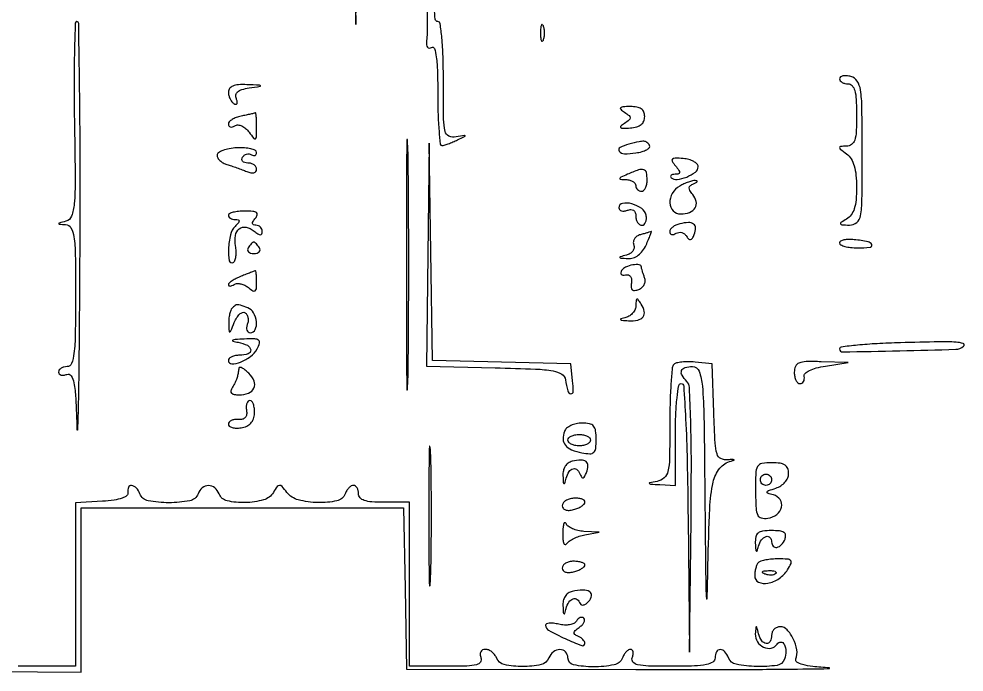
# Model space of a CAD drawing. Extents: x 5 to 685, y 29 to 263.
# Drawn here: x 518 to 685, y 35 to 150.5 of the extents above; entities that cross this region are included whole.
import ezdxf

# ---------------------------------------------------------------- set-up
doc = ezdxf.new("R2010")
doc.units = 0
doc.header["$MEASUREMENT"] = 0

msp = doc.modelspace()

# ---------------------------------------------------------------- linework, layer by layer
msp.add_lwpolyline([(577.25187, 165.734225), (577.553131, 149.5), (577.776565, 165.669144)])
for points in [[(590.138751, 152.858818, -0.00092), (590.108202, 147.952148, -0.024316), (590.033778, 146.640689, 0.045395), (590.023352, 145.925787, 0.141643), (590.190139, 145.479382, 0.242663), (590.501743, 145.326665, 0.134082), (590.918623, 145.449706, -0.489914), (591.410949, 145.265787, -0.043531), (591.738601, 143.766664, -0.025059), (591.942709, 141.157354, -0.006989), (592, 137.059017, 0.007767), (592.053886, 133.590341, 0.013045), (592.220312, 130.681733, 0.006697), (592.449754, 128.314907, 0.409362), (592.75, 128.070285, 0.054511), (593.161353, 128.15468, 0.01102), (593.867188, 128.399057, 0.011508), (594.679296, 128.721882, 0.010543), (595.5, 129.090811, 0.001582), (596.821616, 129.723869, 0.412978), (596.860186, 129.833729, 0.338881), (596.743707, 129.893141, 0.001427), (595.25, 129.614145, -0.153292), (593.9802, 129.763019, -0.236285), (593.293798, 130.601814, -0.052575), (593.039749, 132.768832, -0.002912), (593, 139.59362, 0.007676), (592.934582, 143.854773, 0.016276), (592.725976, 147.148405, 0.011736), (592.428769, 149.628447, 0.372997), (592, 150, -0.389049), (591.55122, 150.411474, -0.00596), (591.26573, 154.223253, -0.011036)], [(490.25, 35.238257), (529, 34.976513), (529, 49.488257), (529, 64), (557.472543, 64), (585.945087, 64), (586.222543, 49.75), (586.5, 35.5), (627, 35.436898, 0.000817), (642.118735, 35.438033, 0.001768), (653.741395, 35.498992, 0.002408), (661.159537, 35.599872, 0.962876), (661.162197, 35.736894, -0.011144), (658.27675, 35.966818, -0.039511), (656.451558, 36.300426, -0.079229), (655.464033, 36.738933, -0.353235), (655.280795, 37.299996, 0.134839), (655.435718, 38.919365, 0.069267), (654.807221, 40.874699, 0.072736), (653.726521, 42.473056, 0.210805), (652.532224, 43, 0.096887), (651.94742, 42.885606, 0.097413), (651.450091, 42.559375, 0.098435), (651.117092, 42.07241, 0.101232), (651, 41.5, -0.12015), (650.733978, 40.408937, -0.309409), (650.054168, 40.044273, -0.219845), (649.243246, 40.531001, -0.085659), (648.689326, 41.75, 0.00218), (648.382583, 42.903211, 0.354061), (648.282707, 42.975405, 0.376975), (648.197767, 42.892099, 0.002269), (648.116001, 41.718615, 0.160405), (648.470949, 40.346142, 0.14246), (649.586629, 39.374295, 0.161801), (650.941281, 39.220882, 0.205097), (651.961761, 39.938129, -0.264709), (652.614993, 40.294714, -0.282199), (653.225022, 39.905452, -0.114488), (653.510216, 38.657961, -0.08329), (653.269359, 37.25, -0.281337), (651.953908, 36.171641, -0.040875), (648.344829, 35.967597, -0.040919), (644.729209, 36.356025, -0.259494), (643.361626, 37.5, 0.086209), (642.715046, 38.582584, 0.218481), (641.901472, 38.955905, 0.28378), (641.249272, 38.553323, 0.116715), (641, 37.5, -0.252117), (640.600058, 36.757247, -0.097363), (639.482169, 36.299297, -0.041189), (637.357109, 36.059519, -0.007507), (633.393011, 36, -0.006181), (629.258545, 36.051113, -0.046397), (627.315512, 36.28038, -0.159573), (626.497492, 36.756006, -0.280548), (626.361626, 37.5, 0.049166), (626.519532, 38.07468, 0.08982), (626.515044, 38.559375, 0.13955), (626.355341, 38.877126, 0.209945), (626.075604, 39, 0.142471), (625.703798, 38.891862, 0.060245), (625.297997, 38.559375, 0.052856), (624.922397, 38.073834, 0.046632), (624.638374, 37.5, -0.258499), (623.163242, 36.26138, -0.048173), (619.513919, 35.908968, -0.050554), (616.008209, 36.264334, -0.3562), (615, 37.5, 0.191152), (614.589989, 38.533284, 0.206695), (613.599509, 38.961014, 0.165856), (612.428603, 38.561623, 0.137596), (611.638374, 37.5, -0.251884), (610.253076, 36.30716, -0.0544), (607, 35.952176, -0.0544), (603.746924, 36.30716, -0.251884), (602.361626, 37.5, 0.07261), (602.039833, 38.07344, 0.063983), (601.555128, 38.559375, 0.066863), (600.987943, 38.888162, 0.098269), (600.424396, 39, 0.110721), (599.925877, 38.888237, 0.163185), (599.604836, 38.580277, 0.139599), (599.504754, 38.099581, 0.073701), (599.638374, 37.5, -0.250046), (599.546723, 36.762494, -0.180255), (598.849391, 36.284978, -0.053593), (597.159371, 36.052554, -0.007397), (593.606989, 36), (587, 36), (587, 50.5), (587, 65), (582.5, 65, -0.016668), (580.326193, 65.072487, -0.063857), (579, 65.333333, -0.12648), (578.272668, 65.803001, -0.188641), (578, 66.5, 0.057609), (577.933678, 67.073715, 0.076852), (577.737678, 67.559375, 0.095748), (577.447641, 67.884842, 0.164455), (577.106989, 68, 0.13875), (576.723081, 67.891374, 0.061199), (576.307216, 67.559375, 0.053891), (575.924763, 67.073796, 0.048303), (575.638374, 66.5, -0.254447), (574.182125, 65.258232, -0.058082), (570.842472, 64.951069, -0.057026), (567.361776, 65.435349, -0.165904), (565.359508, 66.75, 0.015959), (564.487966, 67.799743, 0.214703), (564.043105, 68, 0.242044), (563.630008, 67.78758, 0.02023), (562.949575, 66.75, -0.192247), (561.221392, 65.43362, -0.061333), (557.963943, 64.946029, -0.062657), (554.78998, 65.261544, -0.250064), (553.361626, 66.5, 0.129611), (552.601198, 67.555775, 0.173928), (551.5, 67.950782, 0.173928), (550.398802, 67.555775, 0.129611), (549.638374, 66.5, -0.260057), (548.173246, 65.277053, -0.04671), (544.5, 64.93315, -0.04671), (540.826754, 65.277053, -0.260057), (539.361626, 66.5, 0.089094), (538.735798, 67.534337, 0.18484), (537.912948, 67.966281, 0.330422), (537.346075, 67.6414, 0.153571), (537.25, 66.75, -0.277477), (537.048929, 66.188624, -0.088443), (536.241458, 65.737917, -0.049683), (534.82709, 65.401701, -0.017507), (532.75, 65.195209), (528, 64.890418), (528, 50.445209), (528, 36), (521.393011, 36, -0.007397), (517.840629, 36.052554, -0.053593)]]:
    msp.add_lwpolyline(points, format="xyb")
for points in [[(527.793935, 132.583022, -0.002145), (527.926463, 122.050393, -0.022995), (527.765486, 117.781361, -0.065676), (527.291073, 115.607194, -0.24757), (526.293935, 114.697787, 0.002242), (525.127879, 114.389441, 0.318239), (525.041797, 114.285478, 0.413793), (525.117651, 114.197103, 0.002655), (526.25, 114.116001, -0.254512), (527.193759, 113.518206, -0.092737), (527.71268, 111.96676, -0.031128), (527.951097, 108.819034, -0.003341), (528, 101.5, -0.003867), (527.947406, 94.699767, -0.025996), (527.72, 91.333333, -0.0595), (527.285717, 89.545446, -0.313079), (526.5, 89, 0.062722), (525.926468, 88.92777, 0.08088), (525.440625, 88.715469, 0.098158), (525.115494, 88.400789, 0.152681), (525, 88.031385, 0.179504), (525.11938, 87.709572, 0.148398), (525.430047, 87.512325, 0.102309), (525.903485, 87.480488, 0.057474), (526.463988, 87.624555, -0.355285), (527.219373, 87.37729, -0.09801), (527.713011, 86.127999, -0.032756), (528.025651, 83.431343, -0.004628), (528.253091, 77.84317, 0.962519), (528.394662, 77.842211, 0.006906), (528.544654, 82.655494, 0.002209), (528.685771, 93.574548, 0.000848), (528.789103, 108.75, 0.001704), (528.816076, 124.567399, 0.002841), (528.717736, 137.883176, 0.000325), (528.555621, 149.699479, 0.40953), (528.25, 150.001236, 0.404936), (527.950553, 149.712113, 0.001813), (527.806656, 144.885146, 0.006728), (527.735127, 139.262372, 0.004034)], [(610.157895, 148, 0.017491), (610.189089, 147.10856, 0.078554), (610.306058, 146.601562, 0.447206), (610.474999, 146.540618, 0.174857), (610.662281, 146.75, 0.057986), (610.818615, 147.320008, 0.037979), (610.87034, 148, 0.037979), (610.818615, 148.679992, 0.057986), (610.662281, 149.25, 0.174857), (610.474999, 149.459382, 0.447206), (610.306058, 149.398438, 0.078554), (610.189089, 148.89144, 0.017491)], [(663, 139.90638, 0.162267), (663.115236, 139.560648, 0.096244), (663.440625, 139.266249, 0.077596), (663.926318, 139.067364, 0.058511), (664.5, 139, -0.211442), (665.215544, 138.683247, -0.118311), (665.681818, 137.833333, -0.054498), (665.933383, 136.247932, -0.01212), (666, 133.5, -0.010886), (665.935595, 130.542298, -0.065807), (665.669009, 129.034242, -0.155932), (665.129136, 128.271206, -0.158172), (664.25, 127.968197, 0.011517), (663.161439, 127.923317, 0.395521), (663, 127.75116, 0.22845), (663.13212, 127.477084, 0.005777), (664.25, 126.607954, -0.094568), (665.038781, 125.731708, -0.0643), (665.582331, 124.501069, -0.048737), (665.899712, 122.851639, -0.023179), (666, 120.689448, -0.02123), (665.906283, 118.483228, -0.05443), (665.59917, 116.917254, -0.078194), (665.057826, 115.820431, -0.107621), (664.25, 115.080099, 0.009556), (663.227821, 114.458272, 0.379172), (663.160399, 114.22408, 0.278133), (663.397642, 114.067385, 0.006911), (664.75, 114.030409, 0.18156), (666.024755, 114.489517, 0.174901), (666.706929, 115.682068, 0.040958), (666.959624, 118.438123, 0.00239), (667, 126.883369, 0.003025), (666.952161, 134.790563, 0.034011), (666.701041, 137.919119, 0.106891), (666.108726, 139.487679, 0.187394), (665, 140.289749, 0.040966), (664.233678, 140.424365, 0.070464), (663.5875, 140.392877, 0.106581), (663.157535, 140.210205, 0.24384)], [(555, 137.559017, 0.061228), (555.073322, 136.962503, 0.051131), (555.290385, 136.361855, 0.053261), (555.610076, 135.846658, 0.089092), (555.988546, 135.507079, 0.108483), (556.324373, 135.389246, 0.320242), (556.527494, 135.49982, 0.16598), (556.568899, 135.833434, 0.040253), (556.409956, 136.374056, -0.131714), (556.337531, 137.064677, -0.180436), (556.642312, 137.603891, -0.106552), (557.392669, 138.001236, -0.031472), (558.67141, 138.276162, 0.000996), (560.623673, 138.572902, 0.563055), (560.660731, 138.662458, 0.225917), (560.511097, 138.742874, 0.000673), (558.25, 138.850168, 0.027436), (556.780411, 138.837253, 0.07879), (555.787856, 138.614359, 0.133556), (555.214734, 138.184341, 0.166914)], [(557.25, 133.294267, 0.040061), (556.388798, 133.055591, 0.053412), (555.660938, 132.697545, 0.064918), (555.161034, 132.281975, 0.189109), (555, 131.871432, 0.145308), (555.094182, 131.554196, 0.191548), (555.338313, 131.381711, 0.134764), (555.710613, 131.393379, 0.063669), (556.151704, 131.593758, -0.158721), (556.693735, 131.725689, -0.087512), (557.361157, 131.554814, -0.072019), (558.050449, 131.113965, -0.056718), (558.651704, 130.461646, 0.010864), (559.499214, 129.353945, 0.381259), (559.796041, 129.303763, 0.250929), (559.977765, 129.622572, 0.006593), (560, 131.30887, 0.008731), (559.982142, 132.331522, 0.015656), (559.926563, 133.169477, 0.010943), (559.849224, 133.813994, 0.523243), (559.75, 133.863818, -0.065829), (559.567853, 133.793731, -0.002963), (558.9125, 133.640337, -0.004927), (558.130151, 133.470194, -0.003502)], [(625, 133.984687, -0.025323), (625.81439, 133.388984, -0.225884), (626, 132.999095, -0.225345), (625.814593, 132.608602, -0.025205), (625, 132.009884, 0.028969), (624.327161, 131.507513, 0.478393), (624.332268, 131.263239, 0.175225), (624.72502, 131.137196, 0.009649), (626.035714, 131.210257, 0.048007), (627.155136, 131.403476, 0.099972), (627.942711, 131.799724, 0.12514), (628.406457, 132.401734, 0.102204), (628.571429, 133.200373, 0.09586), (628.414604, 134.010842, 0.144834), (627.9713, 134.570458, 0.111572), (627.195789, 134.890107, 0.043722), (626.035714, 134.984687, 0.011155), (624.715446, 134.947249, 0.181246), (624.315083, 134.773592, 0.440984), (624.322782, 134.495949, 0.03289)], [(586.45522, 107, 0.000618), (586.472717, 92.83535, 0.003098), (586.541445, 84.904688, 0.955641), (586.642159, 84.901615, 0.01525), (586.74875, 87.25, 0.002341), (586.840266, 96.24081, 0.001374), (586.869831, 107, 0.001374), (586.840266, 117.75919, 0.002341), (586.74875, 126.75, 0.01525), (586.642159, 129.098385, 0.955641), (586.541445, 129.095313, 0.003098), (586.472717, 121.16465, 0.000618)], [(625.75, 128.310674, 0.055724), (624.204422, 127.716629, 0.475361), (624.072968, 127.084504, 0.224458), (624.991454, 126.644503, 0.037738), (626.989796, 126.785195, 0.030306), (628.097413, 127.017018, 0.057806), (628.940126, 127.355953, 0.09605), (629.405347, 127.739443, 0.321283), (629.430779, 128.112002, 0.084577), (628.967672, 128.637548, 0.157738), (628.443354, 128.838996, 0.069895), (627.615045, 128.767886, 0.007602)], [(553.004484, 126.366631, 0.135444), (553.132413, 125.895783, 0.070884), (553.51538, 125.418381, 0.062218), (554.081101, 125.006846, 0.056224), (554.75, 124.730085, -0.008968), (555.546482, 124.485525, -0.005119), (556.5, 124.163086, -0.005111), (557.453134, 123.818892, -0.008443), (558.25, 123.506465, 0.045841), (558.961934, 123.287081, 0.106574), (559.517487, 123.289885, 0.171529), (559.864436, 123.506027, 0.170087), (560, 123.893011, 0.13957), (559.879824, 124.315148, 0.099996), (559.542039, 124.674822, 0.085394), (559.036843, 124.917035, 0.069284), (558.440983, 125, -0.067432), (557.890269, 125.074611, -0.140899), (557.524436, 125.298542, -0.190788), (557.397824, 125.63036, -0.136093), (557.510081, 126.016312, -0.090427), (557.820631, 126.360589, -0.095498), (558.22714, 126.565079, -0.099685), (558.665803, 126.598899, -0.108373), (559.069098, 126.457295, 0.082817), (559.424786, 126.311787, 0.161447), (559.726548, 126.341173, 0.182138), (559.927154, 126.538648, 0.108659), (560, 126.869894, 0.289754), (559.766619, 127.238805, 0.05386), (558.973192, 127.515064, 0.042989), (557.84405, 127.67593, 0.026689), (556.504484, 127.678911, 0.030603), (555.16517, 127.527836, 0.046334), (554.034459, 127.219628, 0.057594), (553.245366, 126.81504, 0.249492)], [(590.227096, 108.780779), (590, 89.061558), (602.156173, 88.780779, -0.003577), (609.295629, 88.564761, -0.032958), (612.374685, 88.245579, -0.095559), (613.917448, 87.665363, -0.222465), (614.581138, 86.658369, 0.0253), (614.971095, 84.689383, 0.30916), (615.516636, 84.20605, 0.451602), (615.946285, 84.5852, 0.027912), (615.838127, 86.5), (615.5, 89.5), (603.271486, 89.780606), (591.042971, 90.061213), (590.748582, 109.280606), (590.454192, 128.5)], [(634.000951, 124.498854, -0.017338), (634.615082, 123.704363, -0.164846), (634.738845, 123.299436, -0.339063), (634.551612, 123.069753, -0.058334), (633.955778, 123, 0.044719), (633.500739, 122.95922, 0.131809), (633.219039, 122.826304, 0.259064), (633.145721, 122.632013, 0.161189), (633.257973, 122.408694, 0.234837), (634.279727, 122.065459, 0.062885), (635.983876, 122.523976, 0.062946), (637.518627, 123.390864, 0.237021), (638, 124.34928, 0.193696), (637.806499, 124.830037, 0.07657), (637.229936, 125.270756, 0.060573), (636.381871, 125.608313, 0.043837), (635.378507, 125.780746, 0.013321), (633.926954, 125.862022, 0.197182), (633.459318, 125.685963, 0.360142), (633.410631, 125.313533, 0.03285)], [(625.5, 123, 0.005675), (624.347994, 122.489401, 0.223503), (624.172505, 122.282091, 0.467319), (624.278423, 122.131074, 0.011173), (625.25, 122.070285, -0.054897), (625.919407, 121.969234, -0.072474), (626.485937, 121.726896, -0.090029), (626.86682, 121.387084, -0.16722), (627, 121, 0.099038), (627.076342, 120.618362, 0.097945), (627.29375, 120.29375, 0.097945), (627.618362, 120.076342, 0.099038), (628, 120, 0.191087), (628.381882, 120.151477, 0.088204), (628.70625, 120.5875, 0.068025), (628.926307, 121.234582, 0.048028), (629, 122, 0.053239), (628.861276, 123.299162, 0.276689), (628.38861, 123.803872, 0.155728), (627.484834, 123.776139, 0.016553)], [(634.75, 120.919901, 0.126573), (633.440625, 119.626609, 0.14566), (633.006639, 117.93042, 0.187119), (633.599922, 116.560742, 0.200649), (634.940983, 116, 0.088011), (636.50126, 116.276787, 0.169525), (637.470848, 117.072137, 0.195415), (637.656211, 118.206475, 0.117724), (637.044352, 119.446559, -0.037961), (636.556922, 120.133905, -0.158315), (636.444175, 120.622182, -0.207985), (636.650671, 121.002685, -0.070587), (637.208262, 121.323807, 0.02503), (637.651982, 121.528179, 0.154667), (637.826802, 121.704113, 0.444984), (637.778647, 121.831265, 0.080905), (637.5, 121.890644, 0.073385), (636.997575, 121.841245, 0.023712), (636.279688, 121.62551, 0.023069), (635.493404, 121.306459, 0.023958)], [(624, 117.100936, 0.170431), (624.121936, 116.7536, 0.150224), (624.440625, 116.536815, 0.106399), (624.925861, 116.494433, 0.060455), (625.5, 116.638374, -0.07771), (626.131663, 116.773866, -0.166138), (626.606191, 116.640962, -0.166102), (626.900225, 116.245425, -0.077669), (627, 115.606989, 0.064979), (627.080179, 114.992635, 0.082514), (627.315289, 114.472053, 0.098934), (627.664009, 114.123814, 0.147936), (628.073324, 114, 0.175759), (628.455309, 114.138555, 0.119291), (628.733382, 114.514062, 0.089103), (628.861352, 115.08044, 0.058269), (628.813108, 115.75, 0.195868), (628.034257, 116.951391, 0.083983), (626.273644, 117.782861, 0.111727), (624.644171, 117.86621, 0.364851)], [(555, 115.75, 0.157354), (555.092309, 115.463948, 0.09728), (555.3525, 115.220313, 0.079275), (555.741115, 115.055835, 0.060614), (556.2, 115, -0.051663), (556.742599, 114.943785, -0.354955), (556.9, 114.75, -0.180052), (556.777696, 114.421376, -0.018208), (556.2, 113.8, 0.14033), (555.380284, 112.322633, 0.043884), (555.023323, 109.789744, 0.060159), (555.163603, 107.726189, 0.525809), (555.865891, 107.417116, 0.169767), (556.167171, 107.789003, 0.051916), (556.342283, 108.502019, 0.045293), (556.384053, 109.398402, 0.036247), (556.271721, 110.358916, -0.08685), (556.243277, 112.17999, -0.187353), (556.938554, 113.371934, -0.226021), (558.139506, 113.650283, -0.119541), (559.543805, 112.963645, 0.02429), (560.226392, 112.45101, 0.134943), (560.65649, 112.304979, 0.307117), (560.90557, 112.453236, 0.109928), (561, 112.877555, 0.099038), (560.91431, 113.305923, 0.097945), (560.670282, 113.670282, 0.097945), (560.305923, 113.91431, 0.099038), (559.877555, 114, -0.086177), (559.435728, 114.07672, -0.298144), (559.268897, 114.29735, -0.162156), (559.365111, 114.668592, -0.029414), (559.792518, 115.25, 0.096223), (560.117728, 115.844064, 0.334844), (559.981802, 116.231767, 0.129994), (559.342856, 116.449791, 0.017576), (557.914963, 116.5, 0.024296), (556.797879, 116.445685, 0.038685), (555.85627, 116.279687, 0.045591), (555.185279, 116.040104, 0.292088)], [(634.75, 114.25074, 0.050585), (634.080578, 114.025645, 0.060915), (633.514063, 113.680537, 0.071907), (633.129064, 113.274177, 0.154933), (633, 112.867659, 0.139139), (633.090347, 112.549279, 0.191139), (633.326592, 112.373358, 0.138828), (633.686115, 112.378228, 0.06613), (634.111803, 112.569098, -0.108205), (634.593382, 112.738369, -0.099661), (635.117043, 112.698372, -0.095546), (635.602173, 112.454736, -0.090571), (635.97264, 112.04427, 0.053071), (636.361043, 111.543421, 0.269431), (636.687356, 111.450021, 0.208195), (636.993785, 111.686917, 0.033951), (637.317163, 112.384129, 0.083658), (637.546243, 113.517242, 0.248604), (637.2091, 114.206752, 0.17308), (636.310888, 114.470809, 0.041637)], [(627.805426, 112.321349, 0.082177), (627.197463, 112.048609, 0.101671), (626.760795, 111.609374, 0.113484), (626.56303, 111.073951, 0.124189), (626.628851, 110.524815, -0.130077), (626.689215, 109.966534, -0.118265), (626.470382, 109.428717, -0.10107), (625.992875, 108.986124, -0.073381), (625.323425, 108.703466, 0.004379), (624.254681, 108.417125, 0.460293), (624.19774, 108.295388, 0.276072), (624.345294, 108.192958, 0.003157), (625.589485, 108.116001, 0.090288), (626.545829, 108.235809, 0.083022), (627.429979, 108.685347, 0.074008), (628.199382, 109.452277, 0.052983), (628.818046, 110.5, 0.005467), (629.238911, 111.451123, 0.010208), (629.555379, 112.23155, 0.006708), (629.778533, 112.840208, 0.676255), (629.728561, 112.883999, -0.043703), (629.569124, 112.819891, -0.002582), (629.069359, 112.67087, -0.003879), (628.471178, 112.500887, -0.002849)], [(558.5, 110, 0.146489), (558.397987, 109.620597, 0.191582), (558.538811, 109.29375, 0.134005), (558.925364, 109.072951, 0.063222), (559.5, 109, 0.063222), (560.074636, 109.072951, 0.134005), (560.461189, 109.29375, 0.191582), (560.602013, 109.620597, 0.146489), (560.5, 110, 0.025622), (560.235369, 110.382847, 0.032351), (559.951311, 110.70625, 0.033983), (559.686704, 110.937141, 0.163822), (559.5, 111, 0.163822), (559.313296, 110.937141, 0.033983), (559.048689, 110.70625, 0.032351), (558.764631, 110.382847, 0.025622)], [(663, 110.862487, 0.28438), (663.206112, 110.529405, 0.049195), (663.930208, 110.253355, 0.040765), (664.953205, 110.062516, 0.025742), (666.166667, 110, 0.021736), (668.398597, 110.09707, 0.50344), (668.684869, 110.562867, 0.258437), (668.041497, 111.086629, 0.017035), (665.588304, 111.44085, 0.03133), (664.596486, 111.487195, 0.051018), (663.760314, 111.388157, 0.069131), (663.185061, 111.173019, 0.275378)], [(624.484687, 105.975223, 0.096758), (624.345296, 105.605637, 0.232089), (624.426408, 105.332191, 0.191458), (624.713906, 105.194024, 0.068666), (625.17567, 105.225223, -0.126242), (625.677041, 105.201856, -0.165623), (626.045989, 104.935107, -0.130015), (626.232142, 104.437466, -0.066391), (626.209831, 103.76597, 0.05149), (626.161293, 102.995499, 0.208463), (626.361752, 102.581589, 0.216645), (626.7945, 102.45619, 0.055497), (627.517301, 102.645013, 0.088475), (628.089419, 102.990215, 0.096536), (628.486476, 103.502947, 0.101244), (628.649955, 104.106164, 0.10773), (628.557471, 104.71083, -0.008793), (628.344031, 105.297696, -0.010414), (628.163757, 105.859681, -0.009354), (628.030881, 106.338166, -0.063126), (628, 106.581787, 0.382319), (627.618351, 107.007956, 0.07036), (626.469052, 106.973032, 0.059635), (625.200575, 106.59451, 0.153207)], [(557.25, 104.968838, 0.021149), (556.388173, 104.579331, 0.029981), (555.660938, 104.156436, 0.030094), (555.130154, 103.755584, 0.219371), (555, 103.473207, 0.249887), (555.089566, 103.305184, 0.162115), (555.306618, 103.245143, 0.085984), (555.643221, 103.321513, 0.039752), (556.043805, 103.527073, -0.126816), (556.550789, 103.684618, -0.067771), (557.208749, 103.627673, -0.06058), (557.909241, 103.377768, -0.05732), (558.543805, 102.963645, 0.031197), (559.322875, 102.395197, 0.289841), (559.720828, 102.393703, 0.234532), (559.950716, 102.769003, 0.022218), (560, 103.877555, 0.011071), (559.982075, 104.686999, 0.019137), (559.926563, 105.357912, 0.014422), (559.848899, 105.872945, 0.43481), (559.75, 105.936614, 0.029253), (559.576062, 105.881509, 0.001013), (558.9125, 105.626183, 0.001891), (558.130205, 105.319942, 0.00132)], [(627.015313, 99.823324, -0.096193), (626.877823, 99.148281, -0.07474), (626.490436, 98.504833, -0.072953), (625.919865, 97.990072, -0.083384), (625.25, 97.689326, 0.009556), (624.373816, 97.442374, 0.524627), (624.329337, 97.30383, 0.213559), (624.542991, 97.188675, 0.005163), (625.690983, 97.116001, 0.058892), (627.344713, 97.223236, 0.185076), (628.277875, 97.793327, 0.223802), (628.488272, 98.75208, 0.085136), (627.94933, 100.047746, 0.011902), (627.425228, 100.834152, 0.307952), (627.198058, 100.920092, 0.329861), (627.04725, 100.740226, 0.012843)], [(555.666667, 99.333333, 0.10935), (555.413947, 98.936933, 0.033456), (555.214453, 98.250521, 0.031707), (555.088258, 97.429772, 0.029905), (555.063386, 96.583333, 0.004989), (555.117319, 95.248889, 0.467495), (555.253811, 95.146026, 0.241818), (555.438578, 95.302707, 0.00288), (556.054928, 96.814245, -0.04326), (556.480819, 97.657077, -0.06998), (556.993843, 98.273526, -0.100191), (557.508137, 98.579901, -0.226542), (557.947867, 98.53222, -0.125991), (558.273898, 98.193669, -0.08113), (558.463773, 97.679887, -0.072542), (558.492441, 97.073727, -0.067311), (558.349337, 96.467975, 0.066643), (558.215885, 95.906415, 0.114223), (558.276674, 95.431218, 0.15229), (558.517917, 95.118415, 0.154099), (558.893011, 95, 0.296211), (559.747991, 95.555225, 0.132403), (559.965221, 96.939912, 0.103594), (559.457508, 98.502739, 0.172641), (558.418213, 99.393011, 0.007226), (557.125878, 99.867616, 0.090039), (556.612344, 99.949388, 0.157593), (556.216593, 99.811929, 0.034635)], [(556.75, 93.294267, -0.064168), (558.365145, 92.761821, -0.259516), (558.943217, 91.945843, -0.352691), (558.493326, 91.243334, -0.08094), (557, 91, 0.043375), (556.234359, 90.933456, 0.063112), (555.5875, 90.733751, 0.082769), (555.149557, 90.440102, 0.206609), (555, 90.09362, 0.412597), (555.59641, 89.493908, 0.097003), (557.137023, 89.786813, 0.06642), (558.934298, 90.801419, 0.108631), (560.066851, 92.124913, 0.044841), (560.510169, 93.16829, 0.318051), (560.354693, 93.66437, 0.161735), (559.685849, 93.893854, 0.012815), (557.785184, 93.863818, 0.004853), (556.213998, 93.783403, 0.110989), (555.78352, 93.658723, 0.678226), (555.802236, 93.508709, 0.016119)], [(673.75, 93.216168, 0.00699), (669.628196, 93.049651, 0.011579), (666.157812, 92.780104, 0.005275), (663.291862, 92.460022, 0.37898), (663, 92.130265, 0.419103), (663.541629, 91.597588, 0.001448), (673.633409, 91.795025, 0.002162), (683.522599, 92.059949, 0.178084), (684.916667, 92.622552, 0.570872), (684.823567, 93.075521, 0.069493), (683.578284, 93.317433, 0.017888), (680.583134, 93.369366, 0.00199)], [(556.875, 88.714286, -0.000959), (556.817021, 88.386678, -0.000541), (556.745502, 87.989509, -0.00054), (556.672479, 87.588957, -0.000885), (556.609687, 87.25, -0.047426), (556.502689, 86.877521, -0.015601), (556.277441, 86.353125, -0.015382), (555.989809, 85.7836, -0.016827), (555.67567, 85.25, 0.091556), (555.45381, 84.699541, 0.246873), (555.568182, 84.307037, 0.16237), (556.025151, 84.068403, 0.039853), (556.881966, 84, 0.089517), (558.577649, 84.306038, 0.199092), (559.520149, 85.184352, 0.208892), (559.539842, 86.43621, 0.097625), (558.618324, 87.810247, 0.024618), (557.988084, 88.381304, 0.052185), (557.438664, 88.743367, 0.100136), (557.054471, 88.85334, 0.386924)], [(633.71406, 89.380727, 0.175534), (633.429081, 88.772032, 0.005574), (633.209755, 86.008311, 0.01019), (633.051757, 82.696109, 0.006822), (633, 78.902884, -0.004004), (632.950825, 72.761991, -0.050331), (632.681293, 70.460733, -0.159228), (632.010973, 69.324443, -0.133724), (630.75, 68.705733, 0.00362), (629.431321, 68.441828, 0.574721), (629.392379, 68.325405, 0.200802), (629.598669, 68.224735, 0.002047), (631.25, 68.136182), (634, 68), (634, 77, -0.009164), (634.066717, 80.639727, -0.018502), (634.277778, 83.5, -0.014491), (634.579235, 85.64481, -0.365646), (635, 86, -0.395848), (635.463604, 85.564768, -0.002835), (635.797696, 79.754838, -0.007464), (636.07115, 72.335933, -0.003051), (636.230649, 62.25), (636.461298, 38.5), (636.749524, 61.931125, 0.003134), (636.810351, 72.013285, 0.00741), (636.69727, 79.52419, 0.003839), (636.478846, 85.338023, 0.187183), (636.018875, 86.381125, -0.059859), (635.170968, 87.460606, -0.230112), (635.093143, 88.286988, -0.242563), (635.690462, 88.828476, -0.065212), (637, 89, -0.315225), (638.178756, 88.174862, -0.065484), (638.758184, 85.566008, -0.018555), (639.04033, 80.001935, -0.001192), (639.221938, 63.75, 0.000565), (639.341192, 51.728612, 0.010642), (639.463203, 47.956401, 0.958116), (639.59454, 47.957825, 0.00304), (639.748954, 53.93009, -0.005652), (640.060166, 63.942168, -0.043984), (640.66664, 68.570645, -0.113581), (641.831045, 71.016069, -0.164851), (643.822621, 72.302318, 0.016469), (644.354932, 72.455167, 0.707293), (644.357145, 72.536989, 0.109904), (644.093078, 72.576276, 0.006586), (643.286808, 72.50806, -0.137695), (642.045626, 72.728911, -0.210885), (641.348068, 73.54814, -0.059773), (641.014585, 75.487728, -0.004387), (640.786808, 80.895708), (640.5, 89.5), (637.46406, 89.797393, 0.023563), (636.249413, 89.85882, 0.028525), (635.110172, 89.797672, 0.029193), (634.179428, 89.638837, 0.140413)], [(655, 88, 0.048028), (655.073693, 87.234582, 0.068025), (655.29375, 86.5875, 0.088204), (655.618118, 86.151477, 0.191087), (656, 86, 0.131963), (656.361161, 86.097009, 0.125825), (656.632812, 86.363151, 0.108109), (656.77008, 86.763995, 0.078682), (656.75, 87.236258, -0.257887), (656.92179, 87.781466, -0.075327), (657.66824, 88.303624, -0.051134), (658.885022, 88.758648, -0.025369), (660.5, 89.094353), (664.5, 89.716189), (659.75, 89.858095, 0.011967), (657.070999, 89.873992, 0.088954), (655.826012, 89.627529, 0.198742), (655.21888, 89.044384, 0.103663)], [(558.206163, 81.25, -0.073147), (558.221359, 80.502271, -0.153491), (557.981333, 79.979346, -0.155044), (557.487389, 79.691108, -0.075089), (556.75, 79.638889, 0.052796), (556.080354, 79.621276, 0.076697), (555.514063, 79.455437, 0.101047), (555.135501, 79.17394, 0.184552), (555, 78.819338, 0.236949), (555.171454, 78.477857, 0.091124), (555.660938, 78.236308, 0.064434), (556.388166, 78.127902, 0.040113), (557.25, 78.180449, 0.066191), (558.25272, 78.461491, 0.105816), (558.975773, 78.973661, 0.106379), (559.423405, 79.734704, 0.067436), (559.613464, 80.75, 0.038435), (559.590669, 81.611709, 0.059044), (559.427079, 82.339062, 0.07954), (559.158335, 82.833426, 0.232594), (558.819627, 83, 0.203858), (558.497151, 82.86282, 0.107719), (558.265161, 82.485938, 0.077078), (558.160234, 81.919973, 0.048993)], [(614.380002, 77.547887, 0.098035), (614.142989, 76.175078, 0.167016), (614.543922, 75.095055, 0.127401), (615.638376, 74.29552, 0.047187), (617.485222, 73.758074, 0.035386), (618.887399, 73.591646, 0.204114), (619.572281, 73.845768, 0.178824), (619.916088, 74.54163, 0.026253), (620, 76.138672, 0.03351), (619.897863, 77.660923, 0.148656), (619.528828, 78.467415, 0.167613), (618.801954, 78.878176, 0.045589), (617.468615, 79, 0.053289), (616.459054, 78.892097, 0.056693), (615.517139, 78.573442, 0.063505), (614.778654, 78.103917, 0.128506)], [(619, 76, -0.191087), (618.848523, 75.618118, -0.088204), (618.4125, 75.29375, -0.068025), (617.765418, 75.073693, -0.048028), (617, 75, -0.048028), (616.234582, 75.073693, -0.068025), (615.5875, 75.29375, -0.088204), (615.151477, 75.618118, -0.191087), (615, 76, -0.191087), (615.151477, 76.381882, -0.088204), (615.5875, 76.70625, -0.068025), (616.234582, 76.926307, -0.048028), (617, 77, -0.048028), (617.765418, 76.926307, -0.068025), (618.4125, 76.70625, -0.088204), (618.848523, 76.381882, -0.191087)], [(590.426138, 62.5, 0.001196), (590.445495, 54.614994, 0.006287), (590.520965, 50.283468, 0.925679), (590.630311, 50.278308, 0.024017), (590.747026, 51.805424, 0.004391), (590.846427, 56.909773, 0.002688), (590.878421, 62.931411, 0.002694), (590.845919, 68.89503, 0.00479), (590.745651, 73.805424, 0.037544), (590.629782, 74.904363, 0.900894), (590.519428, 74.895968, 0.005856), (590.444951, 70.394005, 0.001223)], [(615.75, 72.25074, 0.09962), (615.045745, 71.934651, 0.096478), (614.509188, 71.367826, 0.087882), (614.190229, 70.592529, 0.067157), (614.116001, 69.676676, 0.005033), (614.188861, 68.527336, 0.217756), (614.303204, 68.319118, 0.520142), (614.440617, 68.364576, 0.009112), (614.689326, 69.25, -0.076926), (615.198662, 70.424578, -0.201394), (615.937138, 70.941388, -0.259867), (616.679195, 70.715624, -0.111766), (617.233146, 69.800562, 0.090069), (617.444872, 69.41429, 0.340485), (617.696044, 69.354581, 0.166274), (617.975573, 69.616292, 0.030601), (618.272806, 70.268537, 0.075017), (618.538161, 71.474097, 0.247827), (618.217791, 72.193497, 0.182409), (617.331092, 72.472765, 0.041914)], [(648.153691, 66.943086, 0.009653), (648.23458, 63.953506, 0.096385), (648.528951, 62.742904, 0.236373), (649.163883, 62.233789, 0.088698), (650.336215, 62.193086, 0.129171), (651.91259, 62.857979, 0.17246), (652.748444, 64.152968, 0.213435), (652.494761, 65.479555, 0.177461), (651.307086, 66.309685, -0.015355), (650.307128, 66.607504, -0.423957), (650.199946, 66.830155, -0.222807), (650.441691, 67.068834, -0.007451), (651.75, 67.510634, 0.067382), (652.63027, 67.930786, 0.069787), (653.355411, 68.565796, 0.075182), (653.835002, 69.327138, 0.103379), (654, 70.116631, 0.092472), (653.833347, 71.010029, 0.159492), (653.359378, 71.589999, 0.110448), (652.488095, 71.907362, 0.032338), (651.05726, 72, 0.040676), (649.280067, 71.855182, 0.225449), (648.513303, 71.323718, 0.123449), (648.189546, 70.178711, 0.009414)], [(651, 69, -0.099038), (650.923658, 68.618362, -0.097945), (650.70625, 68.29375, -0.097945), (650.381638, 68.076342, -0.099038), (650, 68, -0.099038), (649.618362, 68.076342, -0.097945), (649.29375, 68.29375, -0.097945), (649.076342, 68.618362, -0.099038), (649, 69, -0.099038), (649.076342, 69.381638, -0.097945), (649.29375, 69.70625, -0.097945), (649.618362, 69.923658, -0.099038), (650, 70, -0.099038), (650.381638, 69.923658, -0.097945), (650.70625, 69.70625, -0.097945), (650.923658, 69.381638, -0.099038)], [(614, 64.380815, 0.172514), (614.153916, 63.947993, 0.141932), (614.559362, 63.667336, 0.096115), (615.197931, 63.582641, 0.049039), (616, 63.710251, 0.036138), (616.765597, 63.970796, 0.047912), (617.4125, 64.320861, 0.056699), (617.860925, 64.702446, 0.190371), (618, 65.054482, 0.233277), (617.850642, 65.357193, 0.082834), (617.4125, 65.590214, 0.060688), (616.765983, 65.722802, 0.039078), (616, 65.725047, 0.056981), (615.235094, 65.578714, 0.072352), (614.5875, 65.268033, 0.087899), (614.151795, 64.847979, 0.158389)], [(614.09426, 59.5, 0.021729), (614.118315, 58.418752, 0.070651), (614.265133, 57.718823, 0.275707), (614.498965, 57.527821, 0.295378), (614.765313, 57.649185, -0.098488), (615.220553, 58.123228, -0.036644), (616.018561, 58.597283, -0.034568), (616.989114, 59.0004, -0.035215), (618, 59.263003), (620.5, 59.727636), (617.833333, 59.863818, -0.042428), (616.775752, 60.008358, -0.047904), (615.801837, 60.327184, -0.05394), (615.044787, 60.760522, -0.140823), (614.662281, 61.25, 0.302003), (614.469571, 61.382033, 0.328904), (614.287365, 61.251562, 0.057351), (614.151423, 60.578445, 0.015875)], [(648.116001, 57.75, 0.005718), (648.187999, 56.607705, 0.197309), (648.306344, 56.37122, 0.541772), (648.449367, 56.4117, 0.01159), (648.689326, 57.25, -0.092105), (649.211279, 58.360707, -0.159828), (650.026274, 58.955964, -0.294014), (650.697571, 58.778779, -0.187353), (651, 58, 0.184622), (651.285256, 57.253791, 0.268478), (651.938849, 57.040132, 0.159188), (652.75955, 57.514802, 0.091327), (653.361626, 58.5, 0.118031), (653.45462, 59.203458, 0.230808), (653.162588, 59.672153, 0.116597), (652.399799, 59.931524, 0.023909), (650.968615, 60, 0.02917), (649.407526, 59.90885, 0.138678), (648.589111, 59.570287, 0.182278), (648.191706, 58.910842, 0.058383)], [(614, 53.379334, 0.172953), (614.154018, 52.947393, 0.141667), (614.559746, 52.667252, 0.095934), (615.19843, 52.582742, 0.049052), (616, 52.710251, 0.029412), (616.765877, 52.959459, 0.041052), (617.4125, 53.276171, 0.047092), (617.86844, 53.609737, 0.214466), (618, 53.902346, 0.2544), (617.860145, 54.159428, 0.062957), (617.4125, 54.374885, 0.049016), (616.766163, 54.522738, 0.031744), (616, 54.571429, 0.05768), (615.23505, 54.482889, 0.076912), (614.5875, 54.221251, 0.095788), (614.153553, 53.834074, 0.16428)], [(648.666667, 54.333333, 0.092373), (648.410337, 53.9596, 0.035461), (648.195833, 53.364693, 0.033616), (648.049182, 52.669695, 0.035203), (648, 51.972005, 0.291103), (648.684259, 50.896316, 0.157768), (650.300621, 50.693638, 0.101827), (652.318453, 51.52584, 0.10499), (653.81799, 53.080164, 0.029199), (654.423863, 54.189559, 0.2955), (654.357284, 54.686583, 0.203412), (653.827448, 54.950173, 0.015074), (652.175141, 55, 0.02152), (651.038299, 54.951047, 0.025433), (649.972281, 54.804167, 0.025558), (649.100021, 54.591742, 0.124489)], [(651.729167, 52.395833, -0.126455), (651.402231, 52.202593, -0.060344), (650.916927, 52.123424, -0.05415), (650.359369, 52.160852, -0.051402), (649.8125, 52.316886, -0.054073), (649.395823, 52.538436, -0.470617), (649.37858, 52.720685, -0.168741), (649.670344, 52.862007, -0.018894), (650.416667, 52.921053, -0.028489), (651.112848, 52.910055, -0.077125), (651.592839, 52.799335, -0.208169), (651.77538, 52.614691, -0.296942)], [(615.75, 49.242116, 0.099619), (615.044718, 48.929535, 0.09728), (614.508276, 48.366346, 0.088475), (614.189901, 47.593221, 0.066948), (614.116001, 46.676676, 0.005033), (614.188861, 45.527336, 0.217756), (614.303204, 45.319118, 0.520142), (614.440617, 45.364576, 0.009112), (614.689326, 46.25, -0.0783), (615.176392, 47.364866, -0.169761), (615.901848, 47.935262, -0.247875), (616.626841, 47.821262, -0.144673), (617.166667, 47.098522, 0.214499), (617.39398, 46.86725, 0.159301), (617.756185, 46.847131, 0.094919), (618.21929, 47.070681, 0.047169), (618.705453, 47.508627, 0.143641), (619.183174, 48.477889, 0.312882), (618.851424, 49.193931, 0.144767), (617.644864, 49.492941, 0.043525)], [(616.491041, 43.985504, -0.142893), (616.041953, 43.580883, -0.068783), (615.297942, 43.340795, -0.058395), (614.374962, 43.287073, -0.046881), (613.390906, 43.438025, 0.028513), (612.476473, 43.612841, 0.050897), (611.711895, 43.635922, 0.075452), (611.195785, 43.519347, 0.320425), (611.032565, 43.269052, 0.263486), (611.594129, 42.368509, 0.016087), (614.532633, 40.891404, 0.017311), (617.447446, 39.662501, 0.525441), (618, 40.043134, 0.131446), (617.909152, 40.382738, 0.061078), (617.632812, 40.750203, 0.054361), (617.228124, 41.087889, 0.05037), (616.75, 41.340536, -0.063995), (616.221224, 41.638592, -0.274949), (616.088369, 41.959, -0.178256), (616.294609, 42.339789, -0.02864), (616.97104, 42.869496, 0.046785), (617.48888, 43.306183, 0.074923), (617.827571, 43.773503, 0.106372), (617.942424, 44.195668, 0.212902), (617.821175, 44.512158, 0.16444), (617.528567, 44.656925, 0.128316), (617.174325, 44.613576, 0.097423), (616.808393, 44.378387, 0.063021)]]:
    msp.add_lwpolyline(points, format="xyb", close=True)

doc.saveas('drawing.dxf')
